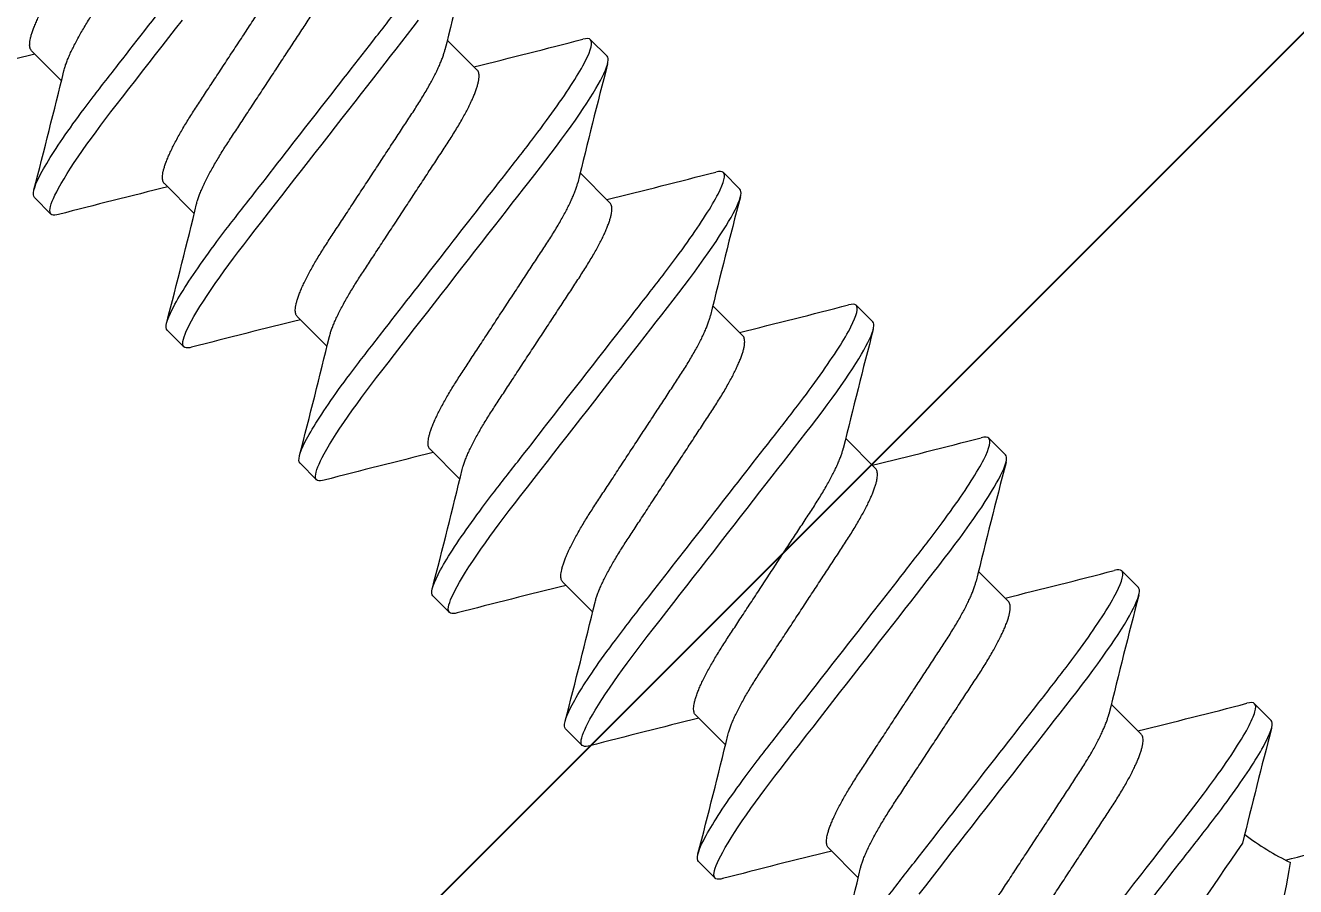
# Model space of a CAD drawing. Header units: inches. Extents: x 129892 to 140765, y 18172 to 24435.
# Drawn here: x 135584.26 to 135591.47, y 22566.76 to 22571.65 of the extents above; entities that cross this region are included whole.
import ezdxf

# ---------------------------------------------------------------- set-up
doc = ezdxf.new("R2010")
doc.units = ezdxf.units.IN
doc.header["$MEASUREMENT"] = 0
doc.header["$PDMODE"] = 66
doc.styles.add('EXCELSIOR', font='dim.shx', dxfattribs={"height": 45})
doc.dimstyles.new('EXCELSIOR', dxfattribs={"dimtxt": 50, "dimasz": 15, "dimexe": 20, "dimexo": 20, "dimgap": 10, "dimtad": 1, "dimdec": 0, "dimtxsty": 'EXCELSIOR', "dimblk": 'OBLIQUE', "dimcen": 2.5, "dimclrd": 1, "dimclre": 1, "dimclrt": 1, "dimadec": 0, "dimazin": 0, "dimtfac": 1, "dimtdec": 0, "dimtofl": 0, "dimtmove": 0, "dimatfit": 3, "dimfxl": 0, "dimlwd": 25, "dimarcsym": 0})

# ---------------------------------------------------------------- blocks, each defined once
blk = doc.blocks.new('_OBLIQUE')
at = {"color": 0, "linetype": 'ByBlock'}
blk.add_line((-0.5, -0.5), (0.5, 0.5), dxfattribs=at)
blk = doc.blocks.new('*D192')
at = {"color": 1, "lineweight": -2}
for p, q in [((136052.1458, 23003.9557), (136125.6144, 22930.4871)), ((135581.9198, 22533.7297), (135655.3884, 22460.2611))]:
    blk.add_line(p, q, dxfattribs=at)
at = {"color": 1, "lineweight": 25}
blk.add_line((135641.2463, 22474.4032), (136111.4723, 22944.6292), dxfattribs=at)
at = {"layer": 'Defpoints', "color": 0}
for p in [(136038.0037, 23018.0978), (136111.4723, 22944.6292), (135567.7777, 22547.8718)]:
    blk.add_point(p, dxfattribs=at)
at = {"color": 1, "lineweight": 25, "xscale": 15, "yscale": 15, "zscale": 15}
for p, rotation in [((136111.4723, 22944.6292), 44.99999999955784), ((135641.2463, 22474.4032), 224.9999999995578)]:
    blk.add_blockref('_OBLIQUE', p, dxfattribs=dict(at, rotation=rotation))
at = {"color": 1, "insert": (135853.3783, 22732.4972), "char_height": 45, "attachment_point": 5, "rotation": 45, "style": 'EXCELSIOR'}
blk.add_mtext('665', dxfattribs=at)
blk = doc.blocks.new('A$C179C3ECE')
at = {"color": 7, "linetype": 'Continuous', "lineweight": 15}
blk.add_line((17.7412, 4.6), (54.2412, 4.6), dxfattribs=at)
blk = doc.blocks.new('A$C47B607A2')
at = {"color": 7, "linetype": 'Continuous', "lineweight": 15}
for p, q in [((1.5665, 10.0317), (1.5665, 9.8984)), ((2.1438, 9.565), (2.1438, 9.3249)), ((1.5665, 8.965), (1.5665, 8.8317)), ((3.8563, 8.765), (3.8563, 9.0052)), ((2.1438, 8.4984), (2.1438, 8.2582)), ((4.4337, 8.2984), (4.4337, 8.4317)), ((3.8563, 7.6984), (3.8563, 7.9385)), ((1.5665, 7.8984), (1.5665, 7.765)), ((2.1438, 7.4317), (2.1438, 7.1916)), ((4.4337, 7.2316), (4.4337, 7.365)), ((3.8563, 6.6318), (3.8563, 6.8719)), ((1.5665, 6.8316), (1.5665, 6.6983)), ((2.1438, 6.3651), (2.1438, 6.1249)), ((4.4337, 6.165), (4.4337, 6.2983)), ((3.8563, 5.565), (3.8563, 5.8051)), ((1.5665, 5.765), (1.5665, 5.6316)), ((2.1438, 5.2983), (2.1438, 5.0581)), ((4.4337, 5.0982), (4.4337, 5.2315)), ((1.5665, 4.6982), (1.5665, 4.5648)), ((3.8563, 4.4982), (3.8563, 4.7383)), ((2.1438, 4.2315), (2.1438, 3.9913)), ((4.4337, 4.0314), (4.4337, 4.1647)), ((3.8563, 3.4314), (3.8563, 3.6715)), ((4.4337, 2.9646), (4.4337, 3.0979)), ((3.8563, 2.3645), (3.8563, 2.6046))]:
    blk.add_line(p, q, dxfattribs=at)
at = {"color": 7, "linetype": 'Continuous', "lineweight": 15, "flags": 128}
for points in [[(3.6774, 9.3157), (3.6175, 9.3083), (3.5556, 9.3006), (3.4918, 9.2927), (3.4334, 9.2854), (3.3738, 9.2781), (3.3132, 9.2705), (3.2517, 9.2629), (3.1894, 9.2552), (3.1266, 9.2474), (3.0634, 9.2396), (3.0001, 9.2317), (2.9399, 9.2242), (2.8798, 9.2168), (2.8201, 9.2094), (2.7609, 9.202), (2.7022, 9.1948), (2.6444, 9.1876), (2.5906, 9.1809), (2.5378, 9.1744), (2.486, 9.168), (2.4353, 9.1617), (2.3859, 9.1555), (2.3322, 9.1489), (2.2802, 9.1424), (2.2294, 9.136), (2.1794, 9.1293), (2.1304, 9.1224), (2.0826, 9.1153), (2.036, 9.1081), (1.991, 9.1007), (1.9498, 9.0936), (1.9101, 9.0864), (1.8722, 9.079), (1.8362, 9.0717), (1.8021, 9.0642), (1.7701, 9.0568), (1.7419, 9.0497), (1.7157, 9.0427), (1.6915, 9.0357), (1.6694, 9.0287), (1.6495, 9.0218), (1.6297, 9.0142), (1.6127, 9.0067), (1.5984, 8.9993), (1.5868, 8.9921), (1.5778, 8.985), (1.5715, 8.9782), (1.5677, 8.9715), (1.5665, 8.965), (1.5665, 8.965)], [(4.4046, 8.4642), (4.4134, 8.4588), (4.4224, 8.4517), (4.4287, 8.4448), (4.4325, 8.4382), (4.4337, 8.4317), (4.4326, 8.4256), (4.4292, 8.4193), (4.4235, 8.4128), (4.4154, 8.4061), (4.4049, 8.3993), (4.392, 8.3923), (4.3776, 8.3856), (4.361, 8.3788), (4.3423, 8.372), (4.3214, 8.365), (4.2984, 8.358), (4.2703, 8.3502), (4.2397, 8.3423), (4.2067, 8.3345), (4.1713, 8.3267), (4.1338, 8.3189), (4.0941, 8.3112), (4.0525, 8.3035), (4.0092, 8.296), (3.9664, 8.289), (3.9223, 8.2821), (3.877, 8.2754), (3.8306, 8.2688), (3.7833, 8.2624), (3.7352, 8.2562), (3.6774, 8.249), (3.6175, 8.2416), (3.5556, 8.2339), (3.4918, 8.226), (3.4334, 8.2188), (3.3738, 8.2114), (3.3132, 8.2039), (3.2517, 8.1962), (3.1894, 8.1885), (3.1266, 8.1807), (3.0634, 8.1729), (3.0001, 8.165), (2.9399, 8.1576), (2.8798, 8.1501), (2.8201, 8.1427), (2.7609, 8.1354), (2.7022, 8.1281), (2.6444, 8.1209), (2.5906, 8.1143), (2.5378, 8.1077), (2.486, 8.1013), (2.4353, 8.095), (2.3859, 8.0889), (2.3322, 8.0822), (2.2802, 8.0758), (2.2294, 8.0693), (2.1794, 8.0626), (2.1304, 8.0557), (2.0826, 8.0487), (2.036, 8.0414), (1.991, 8.0341), (1.9498, 8.0269), (1.9101, 8.0197), (1.8722, 8.0124), (1.8362, 8.005), (1.8021, 7.9976), (1.7701, 7.9901), (1.7419, 7.983), (1.7157, 7.976), (1.6915, 7.969), (1.6694, 7.962), (1.6495, 7.9551), (1.6297, 7.9475), (1.6127, 7.94), (1.5984, 7.9327), (1.5868, 7.9254), (1.5778, 7.9184), (1.5715, 7.9115), (1.5677, 7.9048), (1.5665, 7.8984), (1.5665, 7.8984)], [(4.4046, 7.3975), (4.4134, 7.392), (4.4224, 7.385), (4.4287, 7.3781), (4.4325, 7.3714), (4.4337, 7.365), (4.4326, 7.3588), (4.4292, 7.3525), (4.4235, 7.346), (4.4154, 7.3393), (4.4049, 7.3325), (4.392, 7.3255), (4.3776, 7.3189), (4.361, 7.3121), (4.3423, 7.3052), (4.3214, 7.2983), (4.2984, 7.2913), (4.2703, 7.2835), (4.2397, 7.2756), (4.2067, 7.2677), (4.1713, 7.2599), (4.1338, 7.2521), (4.0941, 7.2444), (4.0525, 7.2368), (4.0092, 7.2293), (3.9664, 7.2223), (3.9223, 7.2154), (3.877, 7.2086), (3.8306, 7.2021), (3.7833, 7.1957), (3.7352, 7.1895), (3.6774, 7.1823), (3.6175, 7.1749), (3.5556, 7.1672), (3.4918, 7.1593), (3.4334, 7.152), (3.3738, 7.1446), (3.3132, 7.1371), (3.2517, 7.1295), (3.1894, 7.1218), (3.1266, 7.114), (3.0634, 7.1062), (3.0001, 7.0983), (2.9399, 7.0908), (2.8798, 7.0834), (2.8201, 7.076), (2.7609, 7.0686), (2.7022, 7.0614), (2.6444, 7.0542), (2.5906, 7.0475), (2.5378, 7.041), (2.486, 7.0345), (2.4353, 7.0283), (2.3859, 7.0221), (2.3322, 7.0155), (2.2802, 7.009), (2.2294, 7.0026), (2.1794, 6.9959), (2.1304, 6.989), (2.0826, 6.9819), (2.036, 6.9747), (1.991, 6.9673), (1.9498, 6.9602), (1.9101, 6.9529), (1.8722, 6.9456), (1.8362, 6.9382), (1.8021, 6.9308), (1.7701, 6.9233), (1.7419, 6.9163), (1.7157, 6.9093), (1.6915, 6.9023), (1.6694, 6.8953), (1.6495, 6.8884), (1.6297, 6.8808), (1.6127, 6.8733), (1.5984, 6.8659), (1.5868, 6.8587), (1.5778, 6.8516), (1.5715, 6.8448), (1.5677, 6.8381), (1.5665, 6.8316), (1.5665, 6.8316)], [(4.4046, 6.3308), (4.4134, 6.3253), (4.4224, 6.3183), (4.4287, 6.3114), (4.4325, 6.3048), (4.4337, 6.2983), (4.4326, 6.2922), (4.4292, 6.2858), (4.4235, 6.2793), (4.4154, 6.2727), (4.4049, 6.2658), (4.392, 6.2589), (4.3776, 6.2522), (4.361, 6.2454), (4.3423, 6.2385), (4.3214, 6.2316), (4.2984, 6.2246), (4.2703, 6.2168), (4.2397, 6.2089), (4.2067, 6.2011), (4.1713, 6.1932), (4.1338, 6.1855), (4.0941, 6.1777), (4.0525, 6.1701), (4.0092, 6.1626), (3.9664, 6.1556), (3.9223, 6.1487), (3.877, 6.142), (3.8306, 6.1354), (3.7833, 6.129), (3.7352, 6.1228), (3.6774, 6.1156), (3.6175, 6.1082), (3.5556, 6.1005), (3.4918, 6.0926), (3.4334, 6.0854), (3.3738, 6.078), (3.3132, 6.0705), (3.2517, 6.0628), (3.1894, 6.0551), (3.1266, 6.0473), (3.0634, 6.0395), (3.0001, 6.0316), (2.9399, 6.0242), (2.8798, 6.0167), (2.8201, 6.0093), (2.7609, 6.002), (2.7022, 5.9947), (2.6444, 5.9875), (2.5906, 5.9809), (2.5378, 5.9743), (2.486, 5.9679), (2.4353, 5.9616), (2.3859, 5.9555), (2.3322, 5.9488), (2.2802, 5.9424), (2.2294, 5.9359), (2.1794, 5.9292), (2.1304, 5.9223), (2.0826, 5.9153), (2.036, 5.908), (1.991, 5.9006), (1.9498, 5.8935), (1.9101, 5.8863), (1.8722, 5.879), (1.8362, 5.8716), (1.8021, 5.8641), (1.7701, 5.8567), (1.7419, 5.8496), (1.7157, 5.8426), (1.6915, 5.8356), (1.6694, 5.8286), (1.6495, 5.8217), (1.6297, 5.8141), (1.6127, 5.8066), (1.5984, 5.7992), (1.5868, 5.792), (1.5778, 5.785), (1.5715, 5.7781), (1.5677, 5.7714), (1.5665, 5.765), (1.5665, 5.765)], [(4.4046, 5.264), (4.4134, 5.2586), (4.4224, 5.2515), (4.4287, 5.2446), (4.4325, 5.238), (4.4337, 5.2315), (4.4326, 5.2254), (4.4292, 5.219), (4.4235, 5.2125), (4.4154, 5.2059), (4.4049, 5.199), (4.392, 5.1921), (4.3776, 5.1854), (4.361, 5.1786), (4.3423, 5.1717), (4.3214, 5.1648), (4.2984, 5.1578), (4.2703, 5.15), (4.2397, 5.1421), (4.2067, 5.1343), (4.1713, 5.1265), (4.1338, 5.1187), (4.0941, 5.111), (4.0525, 5.1033), (4.0092, 5.0958), (3.9664, 5.0888), (3.9223, 5.0819), (3.877, 5.0752), (3.8306, 5.0686), (3.7833, 5.0622), (3.7352, 5.056), (3.6774, 5.0488), (3.6175, 5.0414), (3.5556, 5.0337), (3.4918, 5.0258), (3.4334, 5.0186), (3.3738, 5.0112), (3.3132, 5.0037), (3.2517, 4.996), (3.1894, 4.9883), (3.1266, 4.9805), (3.0634, 4.9727), (3.0001, 4.9648), (2.9399, 4.9574), (2.8798, 4.9499), (2.8201, 4.9425), (2.7609, 4.9352), (2.7022, 4.9279), (2.6444, 4.9207), (2.5906, 4.9141), (2.5378, 4.9075), (2.486, 4.9011), (2.4353, 4.8948), (2.3859, 4.8887), (2.3322, 4.882), (2.2802, 4.8756), (2.2294, 4.8691), (2.1794, 4.8624), (2.1304, 4.8555), (2.0826, 4.8485), (2.036, 4.8412), (1.991, 4.8339), (1.9498, 4.8267), (1.9101, 4.8195), (1.8722, 4.8122), (1.8362, 4.8048), (1.8021, 4.7973), (1.7701, 4.7899), (1.7419, 4.7828), (1.7157, 4.7758), (1.6915, 4.7688), (1.6694, 4.7618), (1.6495, 4.7549), (1.6297, 4.7473), (1.6127, 4.7398), (1.5984, 4.7324), (1.5868, 4.7252), (1.5778, 4.7182), (1.5715, 4.7113), (1.5677, 4.7046), (1.5665, 4.6982), (1.5665, 4.6982)], [(4.4046, 4.1972), (4.4134, 4.1918), (4.4224, 4.1847), (4.4287, 4.1778), (4.4325, 4.1712), (4.4337, 4.1647), (4.4326, 4.1586), (4.4292, 4.1523), (4.4235, 4.1457), (4.4154, 4.1391), (4.4049, 4.1322), (4.392, 4.1253), (4.3776, 4.1186), (4.361, 4.1118), (4.3423, 4.105), (4.3214, 4.098), (4.2984, 4.091), (4.2703, 4.0832), (4.2397, 4.0753), (4.2067, 4.0675), (4.1713, 4.0597), (4.1338, 4.0519), (4.0941, 4.0442), (4.0525, 4.0365), (4.0092, 4.029), (3.9664, 4.022), (3.9223, 4.0151), (3.877, 4.0084), (3.8306, 4.0018), (3.7833, 3.9954), (3.7352, 3.9892), (3.6774, 3.982), (3.6175, 3.9746), (3.5556, 3.9669), (3.4918, 3.959), (3.4334, 3.9518), (3.3738, 3.9444), (3.3132, 3.9369), (3.2517, 3.9292), (3.1894, 3.9215), (3.1266, 3.9137), (3.0634, 3.9059), (3.0001, 3.898), (2.9399, 3.8906), (2.8798, 3.8831), (2.8201, 3.8757), (2.7609, 3.8684), (2.7022, 3.8611), (2.6444, 3.8539), (2.5906, 3.8473), (2.5378, 3.8407), (2.486, 3.8343), (2.4353, 3.828), (2.3859, 3.8219), (2.3322, 3.8152), (2.2802, 3.8088), (2.2294, 3.8023), (2.1794, 3.7956)], [(4.4046, 3.1304), (4.4134, 3.125), (4.4224, 3.1179), (4.4287, 3.111), (4.4325, 3.1044), (4.4337, 3.0979), (4.4326, 3.0918), (4.4292, 3.0855), (4.4235, 3.079), (4.4154, 3.0723), (4.4049, 3.0655), (4.392, 3.0585), (4.3776, 3.0518), (4.361, 3.045), (4.3423, 3.0382), (4.3214, 3.0312), (4.2984, 3.0242), (4.2703, 3.0164), (4.2397, 3.0086), (4.2067, 3.0007), (4.1713, 2.9929), (4.1338, 2.9851), (4.0941, 2.9774), (4.0525, 2.9697), (4.0092, 2.9622), (3.9664, 2.9552), (3.9223, 2.9483), (3.877, 2.9416), (3.8306, 2.935), (3.7833, 2.9286), (3.7352, 2.9224), (3.6774, 2.9152), (3.6175, 2.9078), (3.5556, 2.9001), (3.4918, 2.8922), (3.4334, 2.885), (3.3738, 2.8776), (3.3132, 2.8701), (3.2517, 2.8624), (3.1894, 2.8547), (3.1266, 2.8469)]]:
    blk.add_lwpolyline(points, dxfattribs=at)
at = {"color": 7, "linetype": 'Continuous', "lineweight": 15}
for centre, radius, start, end in [((3.539, 8.6906), 2.4796, 93.69136, 126.62937), ((-24.2285, -32.9903), 50.9518, 58.92718, 59.54714), ((-1.4926, 31.1148), 21.0267, 280.04498, 285.13325), ((0.6503, 10.1852), 1.4935, 7.62468, 19.36367), ((-20.8243, 48.2476), 44.2788, 300.41969, 301.29327), ((-21.7523, -29.8817), 46.0975, 58.7762, 59.57012), ((-19.8696, 45.5775), 42.4126, 300.40424, 301.34464), ((26.2937, -27.9564), 43.2387, 120.41321, 121.33566), ((-22.0328, -31.4184), 46.6449, 58.78081, 59.56552), ((28.0285, 48.6744), 46.6362, 238.78074, 239.56549), ((-20.3905, 45.382), 43.4277, 300.41514, 301.33368), ((26.392, -29.1874), 43.4302, 120.41525, 121.33363), ((-22.0328, -32.4851), 46.6449, 58.78081, 59.56552), ((28.029, 47.6084), 46.6371, 238.78073, 239.56547), ((-20.3924, 44.3185), 43.4314, 300.41518, 301.33364), ((26.3834, -30.2396), 43.4134, 120.41507, 121.3338), ((-22.0266, -33.5413), 46.6327, 58.78071, 59.56562), ((28.0263, 46.5373), 46.6319, 238.78072, 239.56555), ((-20.3864, 43.2417), 43.4197, 300.41509, 301.33379), ((26.3879, -31.3141), 43.4223, 120.41517, 121.33371), ((-22.0333, -34.6193), 46.6458, 58.78085, 59.56555), ((28.0263, 45.4705), 46.6319, 238.78072, 239.56555), ((-20.3864, 42.175), 43.4197, 300.41509, 301.33379), ((26.3879, -32.3809), 43.4223, 120.41517, 121.33371), ((-22.0333, -35.6861), 46.6458, 58.78085, 59.56555), ((28.0263, 44.4037), 46.6319, 238.78072, 239.56555), ((-20.3864, 41.1082), 43.4197, 300.41509, 301.33379), ((26.3879, -33.4477), 43.4223, 120.41517, 121.33371), ((28.0263, 43.3369), 46.6319, 238.78072, 239.56555), ((26.3879, -34.5145), 43.4223, 120.41517, 121.33371), ((28.0263, 42.27), 46.6319, 238.78072, 239.56555)]:
    blk.add_arc(centre, radius, start, end, dxfattribs=at)
for points, knots in [([(4.4337, 10.565), (4.4337, 10.5458), (4.3988, 10.5234), (4.2535, 10.4764), (4.1432, 10.4519), (3.9422, 10.4181), (3.8695, 10.4073), (3.7178, 10.387), (3.6391, 10.3776), (3.3836, 10.3459), (3.1922, 10.3222), (2.808, 10.2746), (2.6165, 10.2508), (2.3611, 10.2191), (2.2824, 10.2097), (2.1307, 10.1895), (2.058, 10.1787), (1.857, 10.1448), (1.7467, 10.1204), (1.6014, 10.0734), (1.5665, 10.051), (1.5665, 10.0317)], [0, 0, 0, 0, 0.125, 0.125, 0.25, 0.25, 0.3125, 0.3125, 0.375, 0.375, 0.5, 0.5, 0.625, 0.625, 0.6875, 0.6875, 0.75, 0.75, 0.875, 0.875, 1, 1, 1, 1]), ([(4.4337, 10.4317), (4.4337, 10.4112), (4.3939, 10.3871), (4.2289, 10.3368), (4.1042, 10.3108), (3.8067, 10.2638), (3.6407, 10.2445), (3.2621, 10.1975), (3.0526, 10.1716), (2.6467, 10.1212), (2.4518, 10.0971), (2.1205, 10.056), (1.9656, 10.0319), (1.724, 9.9816), (1.6387, 9.9556), (1.5562, 9.9086), (1.5556, 9.8893), (1.5953, 9.8659)], [0, 0, 0, 0, 0.125, 0.125, 0.25, 0.25, 0.375, 0.375, 0.5, 0.5, 0.625, 0.625, 0.75, 0.75, 0.875, 0.875, 1, 1, 1, 1]), ([(3.8072, 10.042), (3.8031, 10.0395), (3.7937, 10.0338), (3.7756, 10.0245), (3.7533, 10.0143), (3.7279, 10.0038), (3.7001, 9.9933), (3.6699, 9.983), (3.6375, 9.9727), (3.6037, 9.9628), (3.5688, 9.9533), (3.533, 9.9442), (3.496, 9.9354), (3.4581, 9.9268), (3.419, 9.9187), (3.3787, 9.9103), (3.337, 9.9017), (3.2931, 9.8925), (3.2471, 9.883), (3.1992, 9.8731), (3.1503, 9.8629), (3.1007, 9.8526), (3.0505, 9.8422), (3.0009, 9.8319), (2.952, 9.8217), (2.904, 9.8118), (2.8566, 9.8019), (2.8098, 9.7922), (2.7639, 9.7827), (2.719, 9.7734), (2.6754, 9.7643), (2.6326, 9.7554), (2.5906, 9.7467), (2.5494, 9.7382), (2.5095, 9.7293), (2.4706, 9.7201), (2.433, 9.7105), (2.3975, 9.7009), (2.3642, 9.6911), (2.3332, 9.6814), (2.3041, 9.6715), (2.2772, 9.6616), (2.2525, 9.6516), (2.2302, 9.6416), (2.2103, 9.6316), (2.1927, 9.6217), (2.1776, 9.6117), (2.1651, 9.6018), (2.1555, 9.5921), (2.1488, 9.5827), (2.1446, 9.5737), (2.1441, 9.5679), (2.1438, 9.565)], [0, 0, 0, 0, 0.015027, 0.035073, 0.056128, 0.077201, 0.098252, 0.119243, 0.140134, 0.160888, 0.180539, 0.200002, 0.21925, 0.238259, 0.257019, 0.275892, 0.295017, 0.314372, 0.334863, 0.355543, 0.376377, 0.397327, 0.418355, 0.439423, 0.459535, 0.479612, 0.49962, 0.519527, 0.5393, 0.558909, 0.578323, 0.597517, 0.61736, 0.636998, 0.656867, 0.677003, 0.697377, 0.717959, 0.737767, 0.757701, 0.777729, 0.797817, 0.817931, 0.838038, 0.858101, 0.878089, 0.89891, 0.919574, 0.940047, 0.960295, 0.980289, 1, 1, 1, 1]), ([(3.8563, 9.8317), (3.8561, 9.829), (3.8557, 9.8235), (3.8519, 9.8149), (3.8457, 9.806), (3.837, 9.7968), (3.8256, 9.7874), (3.8116, 9.7777), (3.7951, 9.7679), (3.7756, 9.7579), (3.7533, 9.7476), (3.7279, 9.7371), (3.7001, 9.7267), (3.6699, 9.7163), (3.6375, 9.7061), (3.6037, 9.6962), (3.5688, 9.6867), (3.533, 9.6775), (3.496, 9.6687), (3.4581, 9.6602), (3.419, 9.652), (3.3787, 9.6437), (3.337, 9.635), (3.2931, 9.6259), (3.2471, 9.6163), (3.1992, 9.6064), (3.1503, 9.5962), (3.1007, 9.5859), (3.0505, 9.5755), (3.0009, 9.5652), (2.952, 9.5551), (2.904, 9.5451), (2.8566, 9.5353), (2.8098, 9.5255), (2.7639, 9.516), (2.719, 9.5067), (2.6754, 9.4976), (2.6326, 9.4887), (2.5906, 9.48), (2.5494, 9.4715), (2.5095, 9.4626), (2.4706, 9.4534), (2.433, 9.4439), (2.3975, 9.4342), (2.3642, 9.4245), (2.3332, 9.4147), (2.3041, 9.4049), (2.2772, 9.3949), (2.2525, 9.3849), (2.2301, 9.3749), (2.2105, 9.365), (2.1981, 9.3583), (2.193, 9.3549), (2.1928, 9.3548)], [0, 0, 0, 0, 0.018809, 0.037876, 0.057178, 0.076688, 0.096379, 0.116219, 0.136178, 0.156223, 0.177278, 0.198351, 0.219402, 0.240393, 0.261284, 0.282037, 0.301688, 0.321151, 0.340399, 0.359407, 0.378167, 0.39704, 0.416165, 0.435519, 0.45601, 0.47669, 0.497523, 0.518473, 0.539501, 0.560569, 0.58068, 0.600757, 0.620765, 0.640672, 0.660445, 0.680053, 0.699467, 0.718661, 0.738503, 0.758141, 0.77801, 0.798146, 0.81852, 0.839101, 0.858909, 0.878842, 0.89887, 0.918958, 0.939072, 0.959178, 0.979242, 0.999229, 1, 1, 1, 1]), ([(4.4337, 9.365), (4.4337, 9.3458), (4.3988, 9.3234), (4.2535, 9.2764), (4.1432, 9.2519), (3.9422, 9.2181), (3.8695, 9.2073), (3.7178, 9.187), (3.6391, 9.1776), (3.3836, 9.1459), (3.1922, 9.1222), (2.808, 9.0746), (2.6165, 9.0508), (2.3611, 9.0191), (2.2824, 9.0097), (2.1307, 8.9895), (2.058, 8.9787), (1.857, 8.9448), (1.7467, 8.9204), (1.6014, 8.8734), (1.5665, 8.851), (1.5665, 8.8317)], [0, 0, 0, 0, 0.125, 0.125, 0.25, 0.25, 0.3125, 0.3125, 0.375, 0.375, 0.5, 0.5, 0.625, 0.625, 0.6875, 0.6875, 0.75, 0.75, 0.875, 0.875, 1, 1, 1, 1]), ([(3.8072, 8.9753), (3.8031, 8.9729), (3.7937, 8.9671), (3.7756, 8.9579), (3.7533, 8.9476), (3.7279, 8.9371), (3.7001, 8.9267), (3.6699, 8.9163), (3.6375, 8.9061), (3.6037, 8.8962), (3.5688, 8.8867), (3.533, 8.8775), (3.496, 8.8687), (3.4581, 8.8602), (3.419, 8.852), (3.3787, 8.8437), (3.337, 8.835), (3.2931, 8.8259), (3.2471, 8.8163), (3.1992, 8.8064), (3.1503, 8.7962), (3.1007, 8.7859), (3.0505, 8.7755), (3.0009, 8.7652), (2.952, 8.7551), (2.904, 8.7451), (2.8566, 8.7353), (2.8098, 8.7255), (2.7639, 8.716), (2.719, 8.7067), (2.6754, 8.6976), (2.6326, 8.6887), (2.5906, 8.68), (2.5494, 8.6715), (2.5095, 8.6626), (2.4706, 8.6534), (2.433, 8.6439), (2.3975, 8.6342), (2.3642, 8.6245), (2.3332, 8.6147), (2.3041, 8.6049), (2.2772, 8.5949), (2.2525, 8.5849), (2.2302, 8.5749), (2.2103, 8.565), (2.1927, 8.555), (2.1776, 8.545), (2.1651, 8.5351), (2.1555, 8.5254), (2.1488, 8.5161), (2.1446, 8.507), (2.1441, 8.5013), (2.1438, 8.4984)], [0, 0, 0, 0, 0.015022, 0.035067, 0.056123, 0.077196, 0.098247, 0.119238, 0.140129, 0.160884, 0.180534, 0.199997, 0.219246, 0.238254, 0.257015, 0.275888, 0.295014, 0.314368, 0.334859, 0.35554, 0.376373, 0.397323, 0.418352, 0.43942, 0.459532, 0.479609, 0.499618, 0.519525, 0.539298, 0.558906, 0.578321, 0.597515, 0.617358, 0.636996, 0.656865, 0.677001, 0.697376, 0.717957, 0.737765, 0.757699, 0.777727, 0.797816, 0.81793, 0.838037, 0.858101, 0.878088, 0.898909, 0.919573, 0.940046, 0.960295, 0.980289, 1, 1, 1, 1]), ([(3.8563, 8.765), (3.8561, 8.7623), (3.8557, 8.7568), (3.8519, 8.7482), (3.8457, 8.7393), (3.837, 8.7301), (3.8256, 8.7207), (3.8116, 8.7111), (3.7951, 8.7013), (3.7756, 8.6912), (3.7533, 8.6809), (3.7279, 8.6704), (3.7001, 8.66), (3.6699, 8.6496), (3.6375, 8.6394), (3.6037, 8.6295), (3.5688, 8.62), (3.533, 8.6109), (3.496, 8.6021), (3.4581, 8.5935), (3.419, 8.5853), (3.3787, 8.577), (3.337, 8.5683), (3.2931, 8.5592), (3.2471, 8.5497), (3.1992, 8.5397), (3.1503, 8.5296), (3.1007, 8.5193), (3.0505, 8.5089), (3.0009, 8.4985), (2.952, 8.4884), (2.904, 8.4784), (2.8566, 8.4686), (2.8098, 8.4589), (2.7639, 8.4493), (2.719, 8.44), (2.6754, 8.431), (2.6326, 8.4221), (2.5906, 8.4134), (2.5494, 8.4048), (2.5095, 8.3959), (2.4706, 8.3867), (2.433, 8.3772), (2.3975, 8.3675), (2.3642, 8.3578), (2.3332, 8.3481), (2.3041, 8.3382), (2.2772, 8.3282), (2.2525, 8.3182), (2.2301, 8.3082), (2.2105, 8.2983), (2.1981, 8.2916), (2.193, 8.2882), (2.1928, 8.2881)], [0, 0, 0, 0, 0.018809, 0.037877, 0.057179, 0.076689, 0.096379, 0.11622, 0.136179, 0.156224, 0.177279, 0.198352, 0.219403, 0.240394, 0.261285, 0.282039, 0.301689, 0.321152, 0.340401, 0.359409, 0.378169, 0.397041, 0.416167, 0.435521, 0.456012, 0.476692, 0.497525, 0.518475, 0.539504, 0.560572, 0.580683, 0.60076, 0.620768, 0.640675, 0.660448, 0.680056, 0.699471, 0.718664, 0.738507, 0.758145, 0.778013, 0.798149, 0.818524, 0.839105, 0.858913, 0.878847, 0.898874, 0.918963, 0.939077, 0.959183, 0.979247, 0.999234, 1, 1, 1, 1]), ([(4.4337, 8.2984), (4.4337, 8.2791), (4.3988, 8.2567), (4.2535, 8.2097), (4.1432, 8.1853), (3.9422, 8.1514), (3.8695, 8.1406), (3.7178, 8.1204), (3.6391, 8.111), (3.3836, 8.0793), (3.1922, 8.0555), (2.808, 8.0079), (2.6165, 7.9842), (2.3611, 7.9525), (2.2824, 7.9431), (2.1307, 7.9228), (2.058, 7.912), (1.857, 7.8782), (1.7467, 7.8537), (1.6014, 7.8067), (1.5665, 7.7843), (1.5665, 7.765)], [0, 0, 0, 0, 0.125, 0.125, 0.25, 0.25, 0.3125, 0.3125, 0.375, 0.375, 0.5, 0.5, 0.625, 0.625, 0.6875, 0.6875, 0.75, 0.75, 0.875, 0.875, 1, 1, 1, 1]), ([(3.8072, 7.9086), (3.8031, 7.9062), (3.7937, 7.9005), (3.7756, 7.8912), (3.7533, 7.8809), (3.7279, 7.8704), (3.7001, 7.86), (3.6699, 7.8496), (3.6375, 7.8394), (3.6037, 7.8295), (3.5688, 7.82), (3.533, 7.8109), (3.496, 7.8021), (3.4581, 7.7935), (3.419, 7.7853), (3.3787, 7.777), (3.337, 7.7683), (3.2931, 7.7592), (3.2471, 7.7497), (3.1992, 7.7397), (3.1503, 7.7296), (3.1007, 7.7193), (3.0505, 7.7089), (3.0009, 7.6985), (2.952, 7.6884), (2.904, 7.6784), (2.8566, 7.6686), (2.8098, 7.6589), (2.7639, 7.6493), (2.719, 7.64), (2.6754, 7.631), (2.6326, 7.6221), (2.5906, 7.6134), (2.5494, 7.6048), (2.5095, 7.5959), (2.4706, 7.5867), (2.433, 7.5772), (2.3975, 7.5675), (2.3642, 7.5578), (2.3332, 7.5481), (2.3041, 7.5382), (2.2772, 7.5282), (2.2525, 7.5182), (2.2302, 7.5082), (2.2103, 7.4983), (2.1927, 7.4883), (2.1776, 7.4783), (2.1651, 7.4684), (2.1555, 7.4588), (2.1488, 7.4494), (2.1446, 7.4404), (2.1441, 7.4346), (2.1438, 7.4317)], [0, 0, 0, 0, 0.015022, 0.035068, 0.056123, 0.077196, 0.098248, 0.119238, 0.14013, 0.160884, 0.180534, 0.199998, 0.219246, 0.238255, 0.257015, 0.275888, 0.295014, 0.314368, 0.33486, 0.35554, 0.376373, 0.397323, 0.418352, 0.439421, 0.459532, 0.479609, 0.499618, 0.519525, 0.539298, 0.558906, 0.578321, 0.597515, 0.617358, 0.636996, 0.656865, 0.677001, 0.697376, 0.717957, 0.737765, 0.757699, 0.777727, 0.797816, 0.81793, 0.838037, 0.858101, 0.878088, 0.898909, 0.919574, 0.940046, 0.960295, 0.980289, 1, 1, 1, 1]), ([(3.8563, 7.698), (3.8561, 7.6953), (3.8557, 7.6898), (3.8519, 7.6812), (3.8457, 7.6723), (3.837, 7.6631), (3.8256, 7.6537), (3.8116, 7.6441), (3.7951, 7.6343), (3.7756, 7.6242), (3.7533, 7.6139), (3.7279, 7.6034), (3.7001, 7.593), (3.6699, 7.5826), (3.6375, 7.5724), (3.6037, 7.5625), (3.5688, 7.553), (3.533, 7.5439), (3.496, 7.535), (3.4581, 7.5265), (3.419, 7.5183), (3.3787, 7.51), (3.337, 7.5013), (3.2931, 7.4922), (3.2471, 7.4827), (3.1992, 7.4727), (3.1503, 7.4626), (3.1007, 7.4523), (3.0505, 7.4418), (3.0009, 7.4315), (2.952, 7.4214), (2.904, 7.4114), (2.8566, 7.4016), (2.8098, 7.3919), (2.7639, 7.3823), (2.719, 7.373), (2.6754, 7.364), (2.6326, 7.3551), (2.5906, 7.3464), (2.5494, 7.3378), (2.5095, 7.3289), (2.4706, 7.3197), (2.433, 7.3102), (2.3975, 7.3005), (2.3642, 7.2908), (2.3332, 7.2811), (2.3041, 7.2712), (2.2772, 7.2612), (2.2525, 7.2512), (2.2301, 7.2412), (2.2105, 7.2313), (2.1981, 7.2246), (2.193, 7.2212), (2.1928, 7.2211)], [0, 0, 0, 0, 0.018809, 0.037877, 0.057179, 0.076689, 0.096379, 0.11622, 0.136179, 0.156224, 0.177279, 0.198352, 0.219403, 0.240394, 0.261285, 0.282039, 0.301689, 0.321152, 0.340401, 0.359409, 0.378169, 0.397041, 0.416167, 0.435521, 0.456012, 0.476692, 0.497525, 0.518475, 0.539504, 0.560572, 0.580683, 0.60076, 0.620768, 0.640675, 0.660448, 0.680056, 0.699471, 0.718664, 0.738507, 0.758145, 0.778013, 0.798149, 0.818524, 0.839105, 0.858913, 0.878847, 0.898874, 0.918963, 0.939077, 0.959183, 0.979247, 0.999234, 1, 1, 1, 1]), ([(4.4337, 7.2316), (4.4337, 7.2124), (4.3988, 7.19), (4.2535, 7.143), (4.1432, 7.1185), (3.9422, 7.0847), (3.8695, 7.0738), (3.7178, 7.0536), (3.6391, 7.0442), (3.3836, 7.0125), (3.1922, 6.9888), (2.808, 6.9411), (2.6165, 6.9174), (2.3611, 6.8857), (2.2824, 6.8763), (2.1307, 6.8561), (2.058, 6.8453), (1.857, 6.8114), (1.7467, 6.787), (1.6014, 6.74), (1.5665, 6.7175), (1.5665, 6.6983)], [0, 0, 0, 0, 0.125, 0.125, 0.25, 0.25, 0.3125, 0.3125, 0.375, 0.375, 0.5, 0.5, 0.625, 0.625, 0.6875, 0.6875, 0.75, 0.75, 0.875, 0.875, 1, 1, 1, 1]), ([(3.8072, 6.842), (3.8031, 6.8396), (3.7937, 6.8338), (3.7756, 6.8246), (3.7533, 6.8143), (3.7279, 6.8038), (3.7001, 6.7934), (3.6699, 6.783), (3.6375, 6.7728), (3.6037, 6.7629), (3.5688, 6.7534), (3.533, 6.7443), (3.496, 6.7354), (3.4581, 6.7269), (3.419, 6.7187), (3.3787, 6.7104), (3.337, 6.7017), (3.2931, 6.6926), (3.2471, 6.683), (3.1992, 6.6731), (3.1503, 6.663), (3.1007, 6.6526), (3.0505, 6.6422), (3.0009, 6.6319), (2.952, 6.6218), (2.904, 6.6118), (2.8566, 6.602), (2.8098, 6.5922), (2.7639, 6.5827), (2.719, 6.5734), (2.6754, 6.5644), (2.6326, 6.5555), (2.5906, 6.5467), (2.5494, 6.5382), (2.5095, 6.5293), (2.4706, 6.5201), (2.433, 6.5106), (2.3975, 6.5009), (2.3642, 6.4912), (2.3332, 6.4814), (2.3041, 6.4716), (2.2772, 6.4616), (2.2525, 6.4516), (2.2302, 6.4416), (2.2103, 6.4317), (2.1927, 6.4217), (2.1776, 6.4117), (2.1651, 6.4018), (2.1555, 6.3921), (2.1488, 6.3828), (2.1446, 6.3737), (2.1441, 6.368), (2.1438, 6.3651)], [0, 0, 0, 0, 0.015022, 0.035068, 0.056123, 0.077196, 0.098248, 0.119238, 0.14013, 0.160884, 0.180534, 0.199998, 0.219246, 0.238255, 0.257015, 0.275888, 0.295014, 0.314368, 0.33486, 0.35554, 0.376373, 0.397323, 0.418352, 0.439421, 0.459532, 0.479609, 0.499618, 0.519525, 0.539298, 0.558906, 0.578321, 0.597515, 0.617358, 0.636996, 0.656865, 0.677001, 0.697376, 0.717957, 0.737765, 0.7577, 0.777727, 0.797816, 0.81793, 0.838037, 0.858101, 0.878088, 0.898909, 0.919574, 0.940046, 0.960295, 0.980289, 1, 1, 1, 1]), ([(3.8563, 6.6318), (3.8561, 6.629), (3.8557, 6.6235), (3.8519, 6.6149), (3.8457, 6.606), (3.837, 6.5968), (3.8256, 6.5874), (3.8116, 6.5778), (3.7951, 6.568), (3.7756, 6.5579), (3.7533, 6.5476), (3.7279, 6.5372), (3.7001, 6.5267), (3.6699, 6.5163), (3.6375, 6.5061), (3.6037, 6.4962), (3.5688, 6.4867), (3.533, 6.4776), (3.496, 6.4688), (3.4581, 6.4602), (3.419, 6.4521), (3.3787, 6.4437), (3.337, 6.435), (3.2931, 6.4259), (3.2471, 6.4164), (3.1992, 6.4064), (3.1503, 6.3963), (3.1007, 6.386), (3.0505, 6.3756), (3.0009, 6.3653), (2.952, 6.3551), (2.904, 6.3452), (2.8566, 6.3353), (2.8098, 6.3256), (2.7639, 6.316), (2.719, 6.3067), (2.6754, 6.2977), (2.6326, 6.2888), (2.5906, 6.2801), (2.5494, 6.2715), (2.5095, 6.2627), (2.4706, 6.2534), (2.433, 6.2439), (2.3975, 6.2343), (2.3642, 6.2245), (2.3332, 6.2148), (2.3041, 6.2049), (2.2772, 6.1949), (2.2525, 6.1849), (2.2301, 6.1749), (2.2105, 6.165), (2.1981, 6.1583), (2.193, 6.1549), (2.1928, 6.1548)], [0, 0, 0, 0, 0.018809, 0.037877, 0.057179, 0.076689, 0.096379, 0.11622, 0.136179, 0.156224, 0.177279, 0.198352, 0.219403, 0.240394, 0.261285, 0.282039, 0.301689, 0.321152, 0.340401, 0.359409, 0.378169, 0.397041, 0.416167, 0.435521, 0.456012, 0.476692, 0.497525, 0.518475, 0.539504, 0.560572, 0.580683, 0.60076, 0.620768, 0.640675, 0.660448, 0.680056, 0.699471, 0.718664, 0.738507, 0.758145, 0.778013, 0.798149, 0.818524, 0.839105, 0.858913, 0.878847, 0.898874, 0.918963, 0.939077, 0.959183, 0.979247, 0.999234, 1, 1, 1, 1]), ([(4.4337, 6.165), (4.4337, 6.1457), (4.3988, 6.1233), (4.2535, 6.0763), (4.1432, 6.0519), (3.9422, 6.018), (3.8695, 6.0072), (3.7178, 5.9869), (3.6391, 5.9775), (3.3836, 5.9459), (3.1922, 5.9221), (2.808, 5.8745), (2.6165, 5.8507), (2.3611, 5.8191), (2.2824, 5.8097), (2.1307, 5.7894), (2.058, 5.7786), (1.857, 5.7447), (1.7467, 5.7203), (1.6014, 5.6733), (1.5665, 5.6509), (1.5665, 5.6316)], [0, 0, 0, 0, 0.125, 0.125, 0.25, 0.25, 0.3125, 0.3125, 0.375, 0.375, 0.5, 0.5, 0.625, 0.625, 0.6875, 0.6875, 0.75, 0.75, 0.875, 0.875, 1, 1, 1, 1]), ([(3.8072, 5.7752), (3.8031, 5.7728), (3.7937, 5.7671), (3.7756, 5.7578), (3.7533, 5.7475), (3.7279, 5.737), (3.7001, 5.7266), (3.6699, 5.7162), (3.6375, 5.706), (3.6037, 5.6961), (3.5688, 5.6866), (3.533, 5.6775), (3.496, 5.6686), (3.4581, 5.6601), (3.419, 5.6519), (3.3787, 5.6436), (3.337, 5.6349), (3.2931, 5.6258), (3.2471, 5.6162), (3.1992, 5.6063), (3.1503, 5.5962), (3.1007, 5.5858), (3.0505, 5.5754), (3.0009, 5.5651), (2.952, 5.555), (2.904, 5.545), (2.8566, 5.5352), (2.8098, 5.5255), (2.7639, 5.5159), (2.719, 5.5066), (2.6754, 5.4976), (2.6326, 5.4887), (2.5906, 5.4799), (2.5494, 5.4714), (2.5095, 5.4625), (2.4706, 5.4533), (2.433, 5.4438), (2.3975, 5.4341), (2.3642, 5.4244), (2.3332, 5.4146), (2.3041, 5.4048), (2.2772, 5.3948), (2.2525, 5.3848), (2.2302, 5.3748), (2.2103, 5.3649), (2.1927, 5.3549), (2.1776, 5.3449), (2.1651, 5.335), (2.1555, 5.3253), (2.1488, 5.316), (2.1446, 5.3069), (2.1441, 5.3012), (2.1438, 5.2983)], [0, 0, 0, 0, 0.015022, 0.035068, 0.056123, 0.077196, 0.098248, 0.119238, 0.14013, 0.160884, 0.180534, 0.199998, 0.219246, 0.238255, 0.257015, 0.275888, 0.295014, 0.314368, 0.33486, 0.35554, 0.376373, 0.397324, 0.418352, 0.439421, 0.459532, 0.479609, 0.499618, 0.519525, 0.539298, 0.558906, 0.578321, 0.597515, 0.617358, 0.636996, 0.656865, 0.677001, 0.697376, 0.717957, 0.737765, 0.757699, 0.777727, 0.797816, 0.81793, 0.838037, 0.858101, 0.878088, 0.898909, 0.919574, 0.940046, 0.960295, 0.980289, 1, 1, 1, 1]), ([(3.8563, 5.565), (3.8561, 5.5622), (3.8557, 5.5567), (3.8519, 5.5481), (3.8457, 5.5392), (3.837, 5.53), (3.8256, 5.5206), (3.8116, 5.511), (3.7951, 5.5012), (3.7756, 5.4911), (3.7533, 5.4808), (3.7279, 5.4704), (3.7001, 5.4599), (3.6699, 5.4496), (3.6375, 5.4393), (3.6037, 5.4294), (3.5688, 5.4199), (3.533, 5.4108), (3.496, 5.402), (3.4581, 5.3934), (3.419, 5.3853), (3.3787, 5.3769), (3.337, 5.3682), (3.2931, 5.3591), (3.2471, 5.3496), (3.1992, 5.3396), (3.1503, 5.3295), (3.1007, 5.3192), (3.0505, 5.3088), (3.0009, 5.2985), (2.952, 5.2883), (2.904, 5.2784), (2.8566, 5.2685), (2.8098, 5.2588), (2.7639, 5.2493), (2.719, 5.2399), (2.6754, 5.2309), (2.6326, 5.222), (2.5906, 5.2133), (2.5494, 5.2048), (2.5095, 5.1959), (2.4706, 5.1867), (2.433, 5.1771), (2.3975, 5.1675), (2.3642, 5.1577), (2.3332, 5.148), (2.3041, 5.1381), (2.2772, 5.1281), (2.2525, 5.1181), (2.2301, 5.1081), (2.2105, 5.0982), (2.1981, 5.0915), (2.193, 5.0881), (2.1928, 5.088)], [0, 0, 0, 0, 0.018809, 0.037877, 0.057179, 0.076689, 0.096379, 0.11622, 0.136179, 0.156224, 0.177279, 0.198352, 0.219403, 0.240394, 0.261285, 0.282039, 0.301689, 0.321152, 0.340401, 0.359409, 0.378169, 0.397041, 0.416167, 0.435521, 0.456012, 0.476692, 0.497525, 0.518475, 0.539504, 0.560572, 0.580683, 0.60076, 0.620768, 0.640675, 0.660448, 0.680056, 0.699471, 0.718664, 0.738507, 0.758145, 0.778013, 0.798149, 0.818524, 0.839105, 0.858913, 0.878847, 0.898874, 0.918963, 0.939077, 0.959183, 0.979247, 0.999234, 1, 1, 1, 1]), ([(4.4337, 5.0982), (4.4337, 5.0789), (4.3988, 5.0565), (4.2535, 5.0095), (4.1432, 4.9851), (3.9422, 4.9512), (3.8695, 4.9404), (3.7178, 4.9202), (3.6391, 4.9107), (3.3836, 4.8791), (3.1922, 4.8553), (2.808, 4.8077), (2.6165, 4.7839), (2.3611, 4.7523), (2.2824, 4.7429), (2.1307, 4.7226), (2.058, 4.7118), (1.857, 4.6779), (1.7467, 4.6535), (1.6014, 4.6065), (1.5665, 4.5841), (1.5665, 4.5648)], [0, 0, 0, 0, 0.125, 0.125, 0.25, 0.25, 0.3125, 0.3125, 0.375, 0.375, 0.5, 0.5, 0.625, 0.625, 0.6875, 0.6875, 0.75, 0.75, 0.875, 0.875, 1, 1, 1, 1]), ([(3.8072, 4.7084), (3.8031, 4.706), (3.7937, 4.7003), (3.7756, 4.691), (3.7533, 4.6807), (3.7279, 4.6702), (3.7001, 4.6598), (3.6699, 4.6494), (3.6375, 4.6392), (3.6037, 4.6293), (3.5688, 4.6198), (3.533, 4.6107), (3.496, 4.6018), (3.4581, 4.5933), (3.419, 4.5851), (3.3787, 4.5768), (3.337, 4.5681), (3.2931, 4.559), (3.2471, 4.5495), (3.1992, 4.5395), (3.1503, 4.5294), (3.1007, 4.5191), (3.0505, 4.5086), (3.0009, 4.4983), (2.952, 4.4882), (2.904, 4.4782), (2.8566, 4.4684), (2.8098, 4.4587), (2.7639, 4.4491), (2.719, 4.4398), (2.6754, 4.4308), (2.6326, 4.4219), (2.5906, 4.4132), (2.5494, 4.4046), (2.5095, 4.3957), (2.4706, 4.3865), (2.433, 4.377), (2.3975, 4.3673), (2.3642, 4.3576), (2.3332, 4.3479), (2.3041, 4.338), (2.2772, 4.328), (2.2525, 4.318), (2.2302, 4.308), (2.2103, 4.2981), (2.1927, 4.2881), (2.1776, 4.2781), (2.1651, 4.2682), (2.1555, 4.2586), (2.1488, 4.2492), (2.1446, 4.2402), (2.1441, 4.2344), (2.1438, 4.2315)], [0, 0, 0, 0, 0.015022, 0.035068, 0.056123, 0.077196, 0.098248, 0.119238, 0.14013, 0.160884, 0.180534, 0.199998, 0.219246, 0.238255, 0.257015, 0.275888, 0.295014, 0.314368, 0.33486, 0.35554, 0.376373, 0.397324, 0.418352, 0.439421, 0.459532, 0.479609, 0.499618, 0.519525, 0.539298, 0.558906, 0.578321, 0.597515, 0.617358, 0.636996, 0.656865, 0.677001, 0.697376, 0.717957, 0.737765, 0.757699, 0.777727, 0.797816, 0.81793, 0.838037, 0.858101, 0.878088, 0.898909, 0.919574, 0.940046, 0.960295, 0.980289, 1, 1, 1, 1]), ([(3.8563, 4.4982), (3.8561, 4.4954), (3.8557, 4.4899), (3.8519, 4.4813), (3.8457, 4.4724), (3.837, 4.4632), (3.8256, 4.4538), (3.8116, 4.4442), (3.7951, 4.4344), (3.7756, 4.4243), (3.7533, 4.414), (3.7279, 4.4036), (3.7001, 4.3931), (3.6699, 4.3828), (3.6375, 4.3725), (3.6037, 4.3626), (3.5688, 4.3531), (3.533, 4.344), (3.496, 4.3352), (3.4581, 4.3266), (3.419, 4.3185), (3.3787, 4.3101), (3.337, 4.3014), (3.2931, 4.2923), (3.2471, 4.2828), (3.1992, 4.2728), (3.1503, 4.2627), (3.1007, 4.2524), (3.0505, 4.242), (3.0009, 4.2317), (2.952, 4.2215), (2.904, 4.2116), (2.8566, 4.2017), (2.8098, 4.192), (2.7639, 4.1825), (2.719, 4.1731), (2.6754, 4.1641), (2.6326, 4.1552), (2.5906, 4.1465), (2.5494, 4.138), (2.5095, 4.1291), (2.4706, 4.1199), (2.433, 4.1103), (2.3975, 4.1007), (2.3642, 4.0909), (2.3332, 4.0812), (2.3041, 4.0713), (2.2772, 4.0613), (2.2525, 4.0513), (2.2301, 4.0414), (2.2105, 4.0314), (2.1981, 4.0247), (2.193, 4.0214), (2.1928, 4.0212)], [0, 0, 0, 0, 0.018809, 0.037877, 0.057179, 0.076689, 0.096379, 0.11622, 0.136179, 0.156224, 0.177279, 0.198352, 0.219403, 0.240394, 0.261285, 0.282039, 0.301689, 0.321152, 0.340401, 0.359409, 0.378169, 0.397041, 0.416167, 0.435521, 0.456012, 0.476692, 0.497525, 0.518475, 0.539504, 0.560572, 0.580683, 0.60076, 0.620768, 0.640675, 0.660448, 0.680056, 0.699471, 0.718664, 0.738507, 0.758145, 0.778013, 0.798149, 0.818524, 0.839105, 0.858913, 0.878847, 0.898874, 0.918963, 0.939077, 0.959183, 0.979247, 0.999234, 1, 1, 1, 1]), ([(4.4337, 4.0314), (4.4337, 4.0121), (4.3988, 3.9897), (4.2535, 3.9427), (4.1432, 3.9183), (3.9422, 3.8844), (3.8695, 3.8736), (3.7178, 3.8534), (3.6391, 3.8439), (3.3836, 3.8123), (3.1922, 3.7885), (2.808, 3.7409), (2.6165, 3.7171), (2.3611, 3.6855), (2.2824, 3.6761), (2.1307, 3.6558), (2.058, 3.645), (1.857, 3.6112), (1.7467, 3.5867), (1.6014, 3.5397), (1.5665, 3.5173), (1.5665, 3.498)], [0, 0, 0, 0, 0.125, 0.125, 0.25, 0.25, 0.3125, 0.3125, 0.375, 0.375, 0.5, 0.5, 0.625, 0.625, 0.6875, 0.6875, 0.75, 0.75, 0.875, 0.875, 1, 1, 1, 1]), ([(3.8072, 3.6416), (3.8031, 3.6392), (3.7937, 3.6335), (3.7756, 3.6242), (3.7533, 3.6139), (3.7279, 3.6034), (3.7001, 3.593), (3.6699, 3.5826), (3.6375, 3.5724), (3.6037, 3.5625), (3.5688, 3.553), (3.533, 3.5439), (3.496, 3.535), (3.4581, 3.5265), (3.419, 3.5183), (3.3787, 3.51), (3.337, 3.5013), (3.2931, 3.4922), (3.2471, 3.4827), (3.1992, 3.4727), (3.1503, 3.4626), (3.1007, 3.4523), (3.0505, 3.4418), (3.0009, 3.4315), (2.952, 3.4214), (2.904, 3.4114), (2.8566, 3.4016), (2.8098, 3.3919), (2.7639, 3.3823), (2.719, 3.373), (2.6754, 3.364), (2.6326, 3.3551), (2.5906, 3.3464), (2.5494, 3.3378), (2.5095, 3.3289), (2.4706, 3.3197), (2.433, 3.3102), (2.3975, 3.3005), (2.3642, 3.2908), (2.3332, 3.2811), (2.3041, 3.2712), (2.2772, 3.2612), (2.2525, 3.2512), (2.2302, 3.2412), (2.2103, 3.2313), (2.1927, 3.2213), (2.1776, 3.2113), (2.1651, 3.2014), (2.1555, 3.1918), (2.1488, 3.1824), (2.1446, 3.1734), (2.1441, 3.1676), (2.1438, 3.1647)], [0, 0, 0, 0, 0.015022, 0.035068, 0.056123, 0.077196, 0.098248, 0.119238, 0.14013, 0.160884, 0.180534, 0.199998, 0.219246, 0.238255, 0.257015, 0.275888, 0.295014, 0.314368, 0.33486, 0.35554, 0.376373, 0.397324, 0.418352, 0.439421, 0.459532, 0.479609, 0.499618, 0.519525, 0.539298, 0.558906, 0.578321, 0.597515, 0.617358, 0.636996, 0.656865, 0.677001, 0.697376, 0.717957, 0.737765, 0.757699, 0.777727, 0.797816, 0.81793, 0.838037, 0.858101, 0.878088, 0.898909, 0.919574, 0.940046, 0.960295, 0.980289, 1, 1, 1, 1]), ([(3.8563, 3.4314), (3.8561, 3.4286), (3.8557, 3.4231), (3.8519, 3.4145), (3.8457, 3.4056), (3.837, 3.3964), (3.8256, 3.387), (3.8116, 3.3774), (3.7951, 3.3676), (3.7756, 3.3575), (3.7533, 3.3472), (3.7279, 3.3368), (3.7001, 3.3263), (3.6699, 3.316), (3.6375, 3.3057), (3.6037, 3.2958), (3.5688, 3.2863), (3.533, 3.2772), (3.496, 3.2684), (3.4581, 3.2598), (3.419, 3.2517), (3.3787, 3.2433), (3.337, 3.2346), (3.2931, 3.2255), (3.2471, 3.216), (3.1992, 3.2061), (3.1503, 3.1959), (3.1007, 3.1856), (3.0505, 3.1752), (3.0009, 3.1649), (2.952, 3.1547), (2.904, 3.1448), (2.8566, 3.1349), (2.8098, 3.1252), (2.7639, 3.1157), (2.719, 3.1064), (2.6754, 3.0973), (2.6326, 3.0884), (2.5906, 3.0797), (2.5494, 3.0712), (2.5095, 3.0623), (2.4706, 3.0531), (2.433, 3.0435), (2.3975, 3.0339), (2.3642, 3.0241), (2.3332, 3.0144), (2.3041, 3.0045), (2.2772, 2.9945), (2.2525, 2.9846), (2.2301, 2.9746), (2.2105, 2.9646), (2.1981, 2.9579), (2.193, 2.9546), (2.1928, 2.9544)], [0, 0, 0, 0, 0.018809, 0.037877, 0.057179, 0.076689, 0.096379, 0.11622, 0.136179, 0.156224, 0.177279, 0.198352, 0.219403, 0.240394, 0.261285, 0.282039, 0.301689, 0.321152, 0.340401, 0.359409, 0.378169, 0.397041, 0.416167, 0.435521, 0.456012, 0.476692, 0.497525, 0.518475, 0.539504, 0.560572, 0.580683, 0.60076, 0.620768, 0.640675, 0.660448, 0.680056, 0.699471, 0.718664, 0.738507, 0.758145, 0.778013, 0.798149, 0.818524, 0.839105, 0.858913, 0.878847, 0.898874, 0.918963, 0.939077, 0.959183, 0.979247, 0.999234, 1, 1, 1, 1]), ([(4.4337, 2.9646), (4.4337, 2.9453), (4.3988, 2.9229), (4.2535, 2.8759), (4.1432, 2.8515), (3.9422, 2.8176), (3.8695, 2.8068), (3.7178, 2.7866), (3.6391, 2.7772), (3.3836, 2.7455), (3.1922, 2.7217), (2.808, 2.6741), (2.6165, 2.6504), (2.3611, 2.6187), (2.2824, 2.6093), (2.1307, 2.589), (2.058, 2.5782), (1.857, 2.5444), (1.7467, 2.5199), (1.6014, 2.4729), (1.5665, 2.4505), (1.5665, 2.4312)], [0, 0, 0, 0, 0.125, 0.125, 0.25, 0.25, 0.3125, 0.3125, 0.375, 0.375, 0.5, 0.5, 0.625, 0.625, 0.6875, 0.6875, 0.75, 0.75, 0.875, 0.875, 1, 1, 1, 1]), ([(3.8072, 2.5748), (3.8031, 2.5724), (3.7937, 2.5667), (3.7756, 2.5574), (3.7533, 2.5471), (3.7279, 2.5366), (3.7001, 2.5262), (3.6699, 2.5158), (3.6375, 2.5056), (3.6037, 2.4957), (3.5688, 2.4862), (3.533, 2.4771), (3.496, 2.4683), (3.4581, 2.4597), (3.419, 2.4515), (3.3787, 2.4432), (3.337, 2.4345), (3.2931, 2.4254), (3.2471, 2.4159), (3.1992, 2.4059), (3.1503, 2.3958), (3.1007, 2.3855), (3.0505, 2.3751), (3.0009, 2.3647), (2.952, 2.3546), (2.904, 2.3446), (2.8566, 2.3348), (2.8098, 2.3251), (2.7639, 2.3155), (2.719, 2.3062), (2.6754, 2.2972), (2.6326, 2.2883), (2.5906, 2.2796), (2.5494, 2.271), (2.5095, 2.2621), (2.4706, 2.2529), (2.433, 2.2434), (2.3975, 2.2337), (2.3642, 2.224), (2.3332, 2.2143), (2.3041, 2.2044), (2.2772, 2.1944), (2.2525, 2.1844), (2.2302, 2.1744), (2.2103, 2.1645), (2.1927, 2.1545), (2.1776, 2.1445), (2.1651, 2.1346), (2.1555, 2.125), (2.1488, 2.1156), (2.1446, 2.1066), (2.1441, 2.1008), (2.1438, 2.0979)], [0, 0, 0, 0, 0.015022, 0.035068, 0.056123, 0.077196, 0.098248, 0.119238, 0.14013, 0.160884, 0.180534, 0.199998, 0.219246, 0.238255, 0.257015, 0.275888, 0.295014, 0.314368, 0.33486, 0.35554, 0.376373, 0.397324, 0.418352, 0.439421, 0.459532, 0.479609, 0.499618, 0.519525, 0.539298, 0.558906, 0.578321, 0.597515, 0.617358, 0.636996, 0.656865, 0.677001, 0.697376, 0.717957, 0.737765, 0.757699, 0.777727, 0.797816, 0.81793, 0.838037, 0.858101, 0.878088, 0.898909, 0.919574, 0.940046, 0.960295, 0.980289, 1, 1, 1, 1]), ([(3.8563, 2.3645), (3.8561, 2.3617), (3.8557, 2.3562), (3.8519, 2.3476), (3.8457, 2.3387), (3.837, 2.3295), (3.8256, 2.3201), (3.8116, 2.3105), (3.7951, 2.3007), (3.7756, 2.2906), (3.7533, 2.2803), (3.7279, 2.2699), (3.7001, 2.2594), (3.6699, 2.249), (3.6375, 2.2388), (3.6037, 2.2289), (3.5688, 2.2194), (3.533, 2.2103), (3.496, 2.2015), (3.4581, 2.1929), (3.419, 2.1848), (3.3787, 2.1764), (3.337, 2.1677), (3.2931, 2.1586), (3.2471, 2.1491), (3.1992, 2.1391), (3.1503, 2.129), (3.1007, 2.1187), (3.0505, 2.1083), (3.0009, 2.0979), (2.952, 2.0878), (2.904, 2.0778), (2.8566, 2.068), (2.8098, 2.0583), (2.7639, 2.0487), (2.719, 2.0394), (2.6754, 2.0304), (2.6326, 2.0215), (2.5906, 2.0128), (2.5494, 2.0042), (2.5095, 1.9954), (2.4706, 1.9861), (2.433, 1.9766), (2.3975, 1.967), (2.3642, 1.9572), (2.3332, 1.9475), (2.3041, 1.9376), (2.2772, 1.9276), (2.2525, 1.9176), (2.2301, 1.9076), (2.2105, 1.8977), (2.1981, 1.891), (2.193, 1.8876), (2.1928, 1.8875)], [0, 0, 0, 0, 0.018809, 0.037877, 0.057179, 0.076689, 0.096379, 0.11622, 0.136179, 0.156224, 0.177279, 0.198352, 0.219403, 0.240394, 0.261285, 0.282039, 0.301689, 0.321152, 0.340401, 0.359409, 0.378169, 0.397041, 0.416167, 0.435521, 0.456012, 0.476692, 0.497525, 0.518475, 0.539504, 0.560572, 0.580683, 0.60076, 0.620768, 0.640675, 0.660448, 0.680056, 0.699471, 0.718664, 0.738507, 0.758145, 0.778013, 0.798149, 0.818524, 0.839105, 0.858913, 0.878847, 0.898874, 0.918963, 0.939077, 0.959183, 0.979247, 0.999234, 1, 1, 1, 1]), ([(4.4337, 1.8977), (4.4337, 1.8784), (4.3988, 1.856), (4.2535, 1.809), (4.1432, 1.7845), (3.9422, 1.7507), (3.8695, 1.7399), (3.7178, 1.7196), (3.6391, 1.7102), (3.3836, 1.6786), (3.1922, 1.6548), (2.808, 1.6072), (2.6165, 1.5834), (2.3611, 1.5518), (2.2824, 1.5423), (2.1307, 1.5221), (2.058, 1.5113), (1.857, 1.4774), (1.7467, 1.453), (1.6014, 1.406), (1.5665, 1.3836), (1.5665, 1.3643)], [0, 0, 0, 0, 0.125, 0.125, 0.25, 0.25, 0.3125, 0.3125, 0.375, 0.375, 0.5, 0.5, 0.625, 0.625, 0.6875, 0.6875, 0.75, 0.75, 0.875, 0.875, 1, 1, 1, 1])]:
    blk.add_open_spline(points, degree=3, knots=knots, dxfattribs=at)
for points in [[(1.5665, 8.8317), (1.5665, 8.8217), (1.5758, 8.8107), (1.5953, 8.7992)], [(1.5665, 7.765), (1.5665, 7.755), (1.5758, 7.7441), (1.5953, 7.7326)], [(1.5665, 6.6983), (1.5665, 6.6882), (1.5758, 6.6773), (1.5953, 6.6658)], [(1.5665, 5.6316), (1.5665, 5.6216), (1.5758, 5.6107), (1.5953, 5.5992)], [(1.5665, 4.5648), (1.5665, 4.5548), (1.5758, 4.5439), (1.5953, 4.5324)]]:
    blk.add_open_spline(points, degree=3, dxfattribs=at)

msp = doc.modelspace()

# ---------------------------------------------------------------- linework, layer by layer
msp.add_lwpolyline([(135567.7777, 22547.8718), (136038.0037, 23018.0978), (136028.8113, 23027.2902), (135558.5853, 22557.0642)], close=True)
at = {"color": 252}
msp.add_arc((135557.0035, 22543.9958), 675.3612, 0.6950905, 89.579072, dxfattribs=at)

# ---------------------------------------------------------------- block references
for name, p, rotation in [('A$C179C3ECE', (135558.4854, 22532.0742), 45), ('A$C47B607A2', (135585.3496, 22575.9085), 224.9999999999999)]:
    msp.add_blockref(name, p, dxfattribs=dict(rotation=rotation))

# ---------------------------------------------------------------- dimensions: what is measured, and where the dimension line sits
dim = msp.add_linear_dim(base=(136111.4723, 22944.6292), p1=(135567.7777, 22547.8718), p2=(136038.0037, 23018.0978), angle=45, dimstyle='EXCELSIOR')
dim.commit()
dim.dimension.update_dxf_attribs({"geometry": '*D192', "text_midpoint": (135853.3783, 22732.4972)})

doc.saveas('drawing.dxf')
